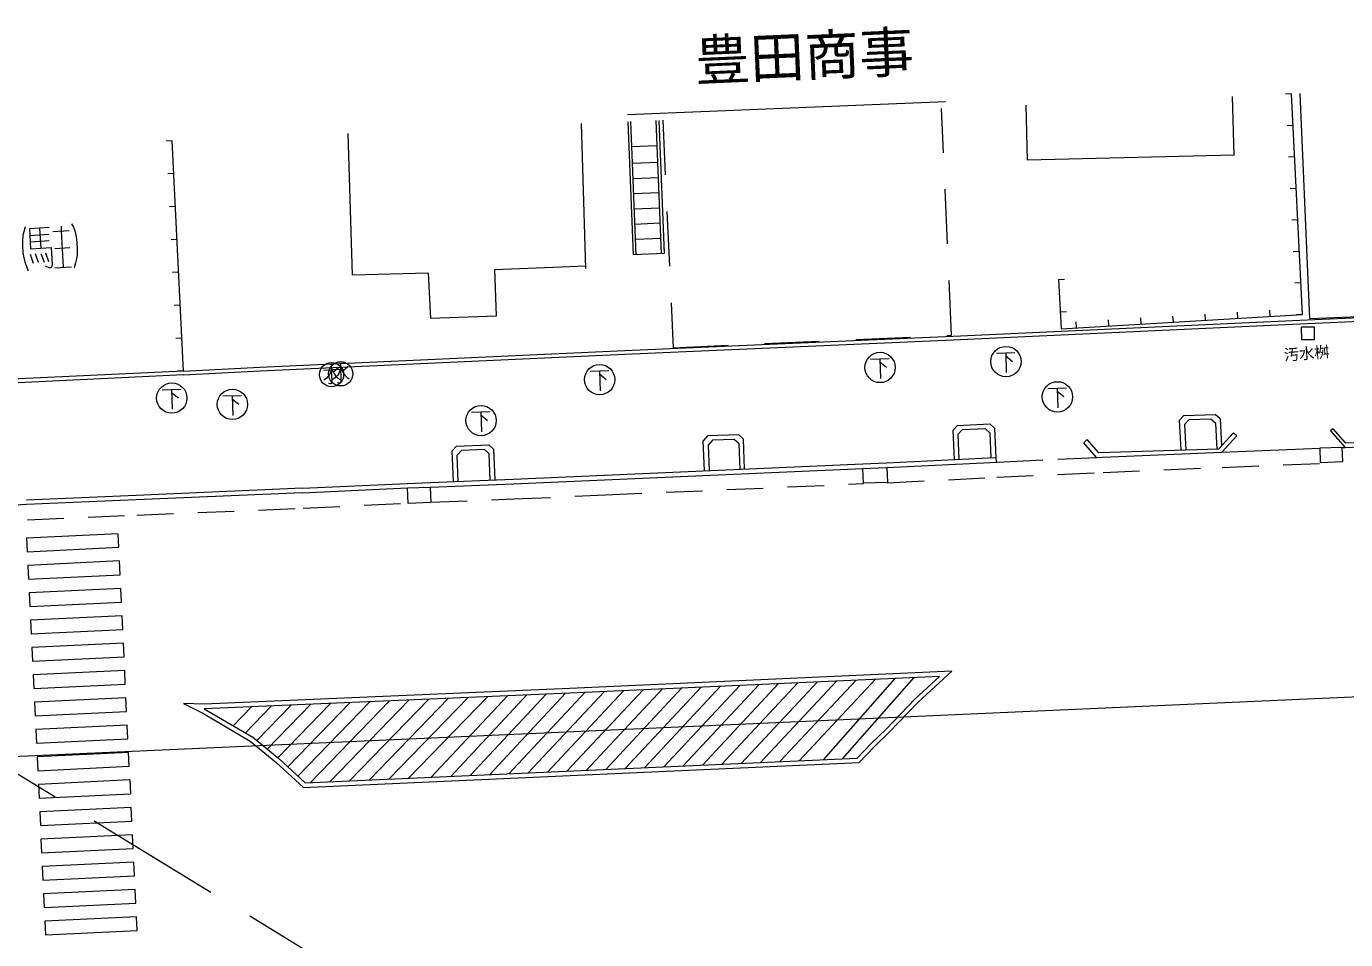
# Model space of a CAD drawing. Units: millimetres, scale not verified. Extents: x 40000 to 680000, y 20000 to 380000.
# Drawn here: x 113975 to 157326, y 302002 to 331990 of the extents above; entities that cross this region are included whole.
import ezdxf
from ezdxf.enums import TextEntityAlignment as Align

# ---------------------------------------------------------------- set-up
doc = ezdxf.new("R2010")
doc.units = ezdxf.units.MM
doc.header["$LTSCALE"] = 1000
for name, pattern in [('USER1', [2, 1.2, -0.8]), ('USER3', [2, 1.5, -0.5]), ('USER4', [3, 1.8, -1.2]), ('USER6', [6, 4.5, -1.5])]:
    doc.linetypes.add(name, pattern=pattern)
for name, color, linetype, lineweight in [('S-BGD', 1, 'Continuous', 13), ('S-BGD-HTXT', 6, 'Continuous', 13), ('S-BMK', 2, 'Continuous', 13)]:
    doc.layers.add(name, color=color, linetype=linetype, lineweight=lineweight)
doc.styles.add('ＭＳ ゴシック', font='')
doc.styles.get('ＭＳ ゴシック').set_extended_font_data('MS Gothic')

# ---------------------------------------------------------------- blocks, each defined once
blk = doc.blocks.new('BUHIN4')
at = {"layer": 'S-BGD'}
blk.add_line((-297, -153), (-81, -58), dxfattribs=at)
for points in [[(-57, -204), (-94, 20), (-114, 82), (-167, 174), (-217, 240)], [(-87, -310), (75, 266), (93, 279), (114, 286), (185, 251)], [(193, -216), (-42, -150), (11, -80), (59, -27), (120, 20), (197, 59), (297, 95)]]:
    blk.add_lwpolyline(points, dxfattribs=at)
blk.add_circle((0, 0), 398, dxfattribs=at)
blk = doc.blocks.new('BUHIN7')
at = {"layer": 'S-BGD'}
for p, q in [((-51, -180), (-207, 58)), ((-77, -274), (99, 351)), ((216, -357), (-371, -192))]:
    blk.add_line(p, q, dxfattribs=at)
blk.add_circle((0, 0), 498, dxfattribs=at)
blk = doc.blocks.new('BUHIN180')
at = {"layer": 'S-BGD'}
blk.add_line((0, 0), (193, -51), dxfattribs=at)
blk = doc.blocks.new('BUHIN181')
at = {"layer": 'S-BGD'}
blk.add_line((0, 0), (-194, 50), dxfattribs=at)
blk = doc.blocks.new('BUHIN182')
at = {"layer": 'S-BGD'}
blk.add_line((0, 0), (-49, -194), dxfattribs=at)
blk = doc.blocks.new('BUHIN183')
at = {"layer": 'S-BGD'}
blk.add_line((0, 0), (193, -51), dxfattribs=at)

msp = doc.modelspace()

# ---------------------------------------------------------------- linework, layer by layer
at = {"layer": 'S-BGD'}
for p, q in [((133729, 329097), (144180, 329519)), ((153659, 327760), (153612, 329690)), ((155906, 322530), (155549, 329771)), ((155825, 329782), (156144, 322396)), ((146874, 327594), (146830, 329405)), ((132358, 324045), (132217, 328798)), ((133738, 328861), (133915, 324487)), ((134015, 324491), (133838, 328865)), ((134661, 328899), (134838, 324524)), ((134761, 328903), (134938, 324528)), ((119136, 320673), (118770, 328236)), ((124690, 323817), (124551, 328475)), ((133871, 328049), (134694, 328082)), ((153659, 327760), (146874, 327594)), ((134717, 327522), (133894, 327489)), ((134737, 327022), (133914, 326989)), ((134757, 326523), (133934, 326489)), ((134777, 326023), (133954, 325990)), ((114087, 325125), (114715, 325165)), ((114405, 325357), (114447, 324711)), ((114849, 325255), (115379, 325289)), ((115113, 325435), (115123, 325273)), ((115200, 324087), (115124, 325268)), ((134797, 325524), (133974, 325490)), ((114725, 324945), (114105, 324905)), ((115398, 324718), (114909, 324686)), ((134818, 325024), (133995, 324991)), ((114099, 324512), (114200, 324212)), ((114374, 324233), (114279, 324524)), ((114454, 324535), (114558, 324244)), ((114715, 324264), (114616, 324546)), ((134938, 324528), (133915, 324487)), ((114913, 324064), (115456, 324099)), ((127182, 323891), (124690, 323817)), ((127182, 323891), (127259, 322404)), ((129366, 324012), (132357, 324125)), ((129426, 322489), (129366, 324012)), ((155816, 322345), (163541, 322678)), ((155821, 322226), (163546, 322559)), ((156144, 322396), (163523, 322716)), ((127259, 322404), (129426, 322489)), ((147973, 321978), (155816, 322345)), ((147979, 321859), (155821, 322226)), ((155879, 322125), (156288, 322129)), ((155883, 321692), (155879, 322125)), ((156288, 322129), (156292, 321696)), ((133636, 321347), (144425, 321820)), ((133641, 321227), (144430, 321700)), ((144425, 321820), (147973, 321978)), ((144430, 321700), (147979, 321859)), ((156292, 321696), (155883, 321692)), ((121647, 320804), (133636, 321347)), ((119136, 320673), (121646, 320804)), ((121652, 320684), (133641, 321227)), ((108686, 320187), (119133, 320677)), ((119142, 320553), (108712, 320043)), ((119142, 320553), (121652, 320684)), ((152013, 319212), (151870, 319058)), ((152013, 319212), (153044, 319245)), ((152170, 319070), (152028, 318916)), ((152901, 319094), (152170, 319070)), ((153059, 318949), (152901, 319094)), ((153201, 319100), (153044, 319245)), ((153201, 319100), (153246, 318221)), ((144567, 318888), (144424, 318732)), ((144468, 317761), (144424, 318732)), ((144567, 318888), (145633, 318936)), ((144724, 318745), (144581, 318589)), ((145490, 318780), (144724, 318745)), ((145490, 318780), (145647, 318637)), ((145633, 318936), (145790, 318793)), ((145683, 317824), (145647, 318637)), ((145790, 318793), (145834, 317823)), ((151920, 318072), (151870, 319058)), ((152028, 318916), (152070, 318077)), ((153102, 318110), (153059, 318949)), ((153143, 318112), (153641, 318643)), ((153641, 318643), (153751, 318541)), ((156904, 318775), (156829, 318709)), ((156829, 318709), (157316, 318165)), ((156904, 318775), (157316, 318315)), ((128114, 318210), (127970, 318054)), ((128114, 318210), (129174, 318252)), ((129330, 318108), (129174, 318252)), ((136362, 318542), (136218, 318386)), ((136257, 317397), (136218, 318386)), ((137381, 318582), (136362, 318542)), ((136518, 318398), (136374, 318242)), ((136374, 318242), (136407, 317404)), ((137237, 318427), (136518, 318398)), ((137393, 318283), (137237, 318427)), ((137537, 318438), (137381, 318582)), ((137426, 317448), (137393, 318283)), ((137576, 317455), (137537, 318438)), ((144581, 318589), (144618, 317771)), ((148830, 318419), (148718, 318320)), ((149143, 317835), (148718, 318320)), ((149211, 317986), (148830, 318419)), ((153253, 318009), (153751, 318541)), ((157316, 318315), (158022, 318342)), ((128009, 317044), (127970, 318054)), ((128270, 318063), (128126, 317907)), ((128160, 317050), (128126, 317907)), ((129031, 318093), (128270, 318063)), ((129186, 317949), (129031, 318093)), ((129220, 317092), (129186, 317949)), ((129330, 318108), (129370, 317098)), ((142244, 317653), (145833, 317832)), ((145831, 317831), (145839, 317682)), ((149143, 317835), (149335, 317844)), ((153143, 318112), (149211, 317986)), ((149335, 317844), (153253, 318009)), ((157216, 318166), (156474, 318136)), ((156474, 318136), (156493, 317669)), ((157235, 317700), (157216, 318166)), ((157316, 318165), (158028, 318192)), ((132967, 317254), (141457, 317623)), ((132974, 317104), (141464, 317474)), ((141458, 317623), (142244, 317653)), ((141464, 317474), (142251, 317503)), ((141464, 317474), (142251, 317503)), ((141482, 316985), (141464, 317474)), ((142251, 317503), (145873, 317683)), ((142251, 317503), (142270, 317015)), ((156493, 317669), (157235, 317700)), ((123046, 316821), (126493, 316984)), ((126494, 316984), (127238, 317013)), ((127238, 317013), (129969, 317121)), ((127244, 316864), (129975, 316971)), ((129968, 317121), (132964, 317254)), ((129975, 316971), (132974, 317104)), ((142270, 317015), (141482, 316985)), ((117580, 316590), (113976, 316437)), ((123047, 316821), (117580, 316590)), ((123053, 316671), (117587, 316441)), ((123053, 316671), (126500, 316834)), ((126500, 316834), (127244, 316864)), ((126500, 316834), (127244, 316864)), ((126520, 316326), (126500, 316834)), ((127244, 316864), (127264, 316356)), ((113983, 316287), (112259, 316189)), ((117587, 316441), (113983, 316287)), ((127264, 316356), (126520, 316326)), ((113982, 315190), (116990, 315334)), ((113982, 315190), (114004, 314740)), ((117011, 314884), (116991, 315315)), ((114004, 314740), (117011, 314884)), ((117033, 314435), (114025, 314291)), ((117054, 313985), (117033, 314435)), ((114025, 314291), (114047, 313841)), ((114047, 313841), (117054, 313985)), ((117076, 313536), (114068, 313392)), ((117097, 313086), (117076, 313536)), ((114068, 313392), (114090, 312942)), ((114090, 312942), (117097, 313086)), ((117119, 312637), (114111, 312493)), ((117140, 312187), (117119, 312637)), ((114111, 312493), (114133, 312043)), ((114133, 312043), (117140, 312187)), ((117162, 311738), (114154, 311594)), ((117183, 311288), (117162, 311738)), ((114154, 311594), (114176, 311144)), ((114176, 311144), (117183, 311288)), ((117205, 310839), (114197, 310695)), ((117226, 310389), (117205, 310839)), ((114197, 310695), (114219, 310245)), ((144382, 310814), (131831, 310248)), ((143979, 310646), (131838, 310098)), ((138694, 310408), (136192, 307731)), ((139330, 310437), (136828, 307760)), ((139966, 310466), (137464, 307789)), ((140602, 310494), (138101, 307817)), ((141238, 310523), (138737, 307846)), ((141874, 310551), (139373, 307874)), ((142510, 310580), (140159, 307909)), ((143135, 310608), (140783, 307937)), ((143177, 309904), (143979, 310646)), ((143282, 309796), (144382, 310814)), ((114219, 310245), (117226, 310389)), ((131831, 310248), (119819, 309731)), ((131837, 310098), (119822, 309581)), ((129136, 309982), (126534, 307298)), ((129782, 310010), (127279, 307332)), ((130424, 310037), (127922, 307360)), ((131060, 310066), (128558, 307389)), ((131696, 310094), (129194, 307417)), ((132332, 310123), (129831, 307446)), ((132968, 310151), (130467, 307475)), ((133604, 310180), (131103, 307503)), ((134240, 310209), (131739, 307532)), ((134877, 310237), (132375, 307560)), ((135513, 310266), (133011, 307589)), ((136149, 310294), (133647, 307617)), ((136785, 310323), (134284, 307646)), ((137421, 310351), (134920, 307674)), ((138057, 310380), (135556, 307703)), ((117248, 309940), (114240, 309796)), ((114240, 309796), (114262, 309346)), ((117269, 309490), (117248, 309940)), ((119819, 309731), (119136, 309757)), ((119136, 309757), (119796, 309422)), ((119822, 309581), (121413, 308647)), ((121381, 309654), (120770, 309024)), ((122029, 309676), (121170, 308790)), ((122675, 309703), (121545, 308539)), ((123321, 309731), (121891, 308256)), ((123967, 309759), (122238, 307976)), ((124613, 309787), (122564, 307673)), ((125259, 309815), (122890, 307371)), ((125905, 309843), (123298, 307153)), ((126551, 309870), (123945, 307182)), ((127197, 309898), (124592, 307211)), ((127844, 309926), (125239, 307240)), ((128490, 309954), (125887, 307269)), ((142223, 308916), (143177, 309904)), ((142331, 308812), (143282, 309796)), ((114262, 309346), (117269, 309490)), ((119796, 309422), (121327, 308523)), ((117291, 309041), (114283, 308897)), ((114283, 308897), (114305, 308447)), ((117312, 308591), (117291, 309041)), ((141732, 308436), (142223, 308916)), ((141837, 308328), (142331, 308812)), ((114305, 308447), (117312, 308591)), ((121327, 308523), (122173, 307831)), ((121413, 308647), (122271, 307944)), ((141273, 307959), (141732, 308436)), ((141340, 307812), (141837, 308328)), ((117334, 308142), (114326, 307998)), ((114326, 307998), (114348, 307548)), ((117355, 307692), (117334, 308142)), ((122173, 307831), (123077, 306993)), ((122271, 307944), (123133, 307146)), ((123077, 306993), (141340, 307812)), ((123133, 307146), (141273, 307959)), ((114348, 307548), (117355, 307692)), ((117377, 307243), (114369, 307099)), ((114369, 307099), (114391, 306649)), ((117377, 307243), (117398, 306793)), ((114391, 306649), (117398, 306793)), ((117420, 306344), (114412, 306200)), ((114412, 306200), (114434, 305750)), ((117441, 305894), (117420, 306344)), ((114434, 305750), (117441, 305894)), ((117463, 305445), (114455, 305301)), ((114455, 305301), (114477, 304851)), ((117484, 304995), (117463, 305445)), ((114477, 304851), (117484, 304995)), ((117506, 304546), (114498, 304402)), ((114498, 304402), (114520, 303952)), ((117527, 304096), (117506, 304546)), ((114520, 303952), (117527, 304096)), ((117549, 303647), (114541, 303503)), ((114541, 303503), (114563, 303053)), ((117570, 303197), (117549, 303647)), ((114563, 303053), (117570, 303197)), ((117592, 302748), (114584, 302604)), ((114584, 302604), (114606, 302154)), ((117613, 302298), (117592, 302748)), ((114606, 302154), (117613, 302298))]:
    msp.add_line(p, q, dxfattribs=at)
at = {"layer": 'S-BGD', "linetype": 'USER4'}
for p, q in [((144372, 321849), (144051, 329291)), ((134886, 328909), (135233, 321439)), ((135233, 321439), (144372, 321849))]:
    msp.add_line(p, q, dxfattribs=at)
at = {"layer": 'S-BGD', "linetype": 'USER3'}
msp.add_line((145873, 317683), (149143, 317835), dxfattribs=at)
at = {"layer": 'S-BGD', "linetype": 'USER1'}
for p, q in [((145863, 317182), (149357, 317344)), ((149357, 317344), (153273, 317510)), ((153273, 317510), (156494, 317636)), ((132996, 316605), (141486, 316974)), ((142276, 317004), (145863, 317182)), ((127264, 316364), (129996, 316472)), ((129996, 316472), (132996, 316605)), ((117608, 315941), (123075, 316171)), ((123075, 316171), (126524, 316335)), ((112287, 315690), (114007, 315787)), ((114007, 315787), (117608, 315941))]:
    msp.add_line(p, q, dxfattribs=at)
at = {"layer": 'S-BGD', "linetype": 'USER6'}
msp.add_line((105958, 312160), (129172, 297979), dxfattribs=at)
at = {"layer": 'S-BGD'}
for points in [[(113938, 325404), (113889, 325247), (113861, 325124), (113845, 324960), (113847, 324785), (113862, 324560), (113890, 324395), (113921, 324262), (113977, 324108), (114031, 323962)], [(114719, 325382), (114073, 325340), (114115, 324689), (114788, 324733), (114824, 324176), (114810, 324112), (114786, 324070), (114742, 324053), (114598, 324121)], [(115456, 325502), (115526, 325394), (115581, 325239), (115609, 325083), (115630, 324904), (115644, 324680), (115642, 324504), (115620, 324358), (115588, 324225), (115549, 324060)], [(147893, 323679), (147981, 322061), (155906, 322530)]]:
    msp.add_lwpolyline(points, dxfattribs=at)
at = {"layer": 'S-BGD-HTXT'}
for p, q in [((153253, 318009), (156474, 318136)), ((157216, 318166), (157316, 318165))]:
    msp.add_line(p, q, dxfattribs=at)
at = {"layer": 'S-BMK'}
msp.add_line((66287, 305923), (164690, 310286), dxfattribs=at)

# ---------------------------------------------------------------- block references
at = {"rotation": 197.55165}
for name, p in [('BUHIN183', (155549, 329771)), ('BUHIN183', (155600, 328736)), ('BUHIN180', (118770, 328236)), ('BUHIN183', (155651, 327702)), ('BUHIN180', (118822, 327156)), ('BUHIN183', (155702, 326668)), ('BUHIN180', (118875, 326075)), ('BUHIN183', (155753, 325633)), ('BUHIN180', (118927, 324995)), ('BUHIN183', (155804, 324599)), ('BUHIN180', (118979, 323914)), ('BUHIN181', (147893, 323679)), ('BUHIN183', (155855, 323564)), ('BUHIN180', (119032, 322834)), ('BUHIN181', (147951, 322618)), ('BUHIN182', (152725, 322342)), ('BUHIN182', (153785, 322404)), ('BUHIN182', (154845, 322467)), ('BUHIN183', (155906, 322530)), ('BUHIN182', (155906, 322530)), ('BUHIN182', (148484, 322091)), ('BUHIN182', (149544, 322153)), ('BUHIN182', (150605, 322216)), ('BUHIN182', (151665, 322279)), ('BUHIN180', (119084, 321754)), ('BUHIN7', (142028, 320789)), ('BUHIN7', (146164, 320984)), ('BUHIN4', (124003, 320556)), ('BUHIN4', (124303, 320580)), ('BUHIN7', (132814, 320391)), ('BUHIN7', (118754, 319785)), ('BUHIN180', (119136, 320673)), ('BUHIN7', (147856, 319825)), ('BUHIN7', (120745, 319578)), ('BUHIN7', (128917, 319045))]:
    msp.add_blockref(name, p, dxfattribs=at)

# ---------------------------------------------------------------- texts
at = {"layer": 'S-BGD', "style": 'ＭＳ ゴシック'}
for s, height, rotation, p in [('豊田商事', 1320, 2.5, (135991, 329806)), ('汚水桝', 366.6, 4.4, (155320, 320906))]:
    msp.add_text(s, height=height, rotation=rotation, dxfattribs=at).set_placement(p, align=Align.BOTTOM_LEFT)

doc.saveas('drawing.dxf')
